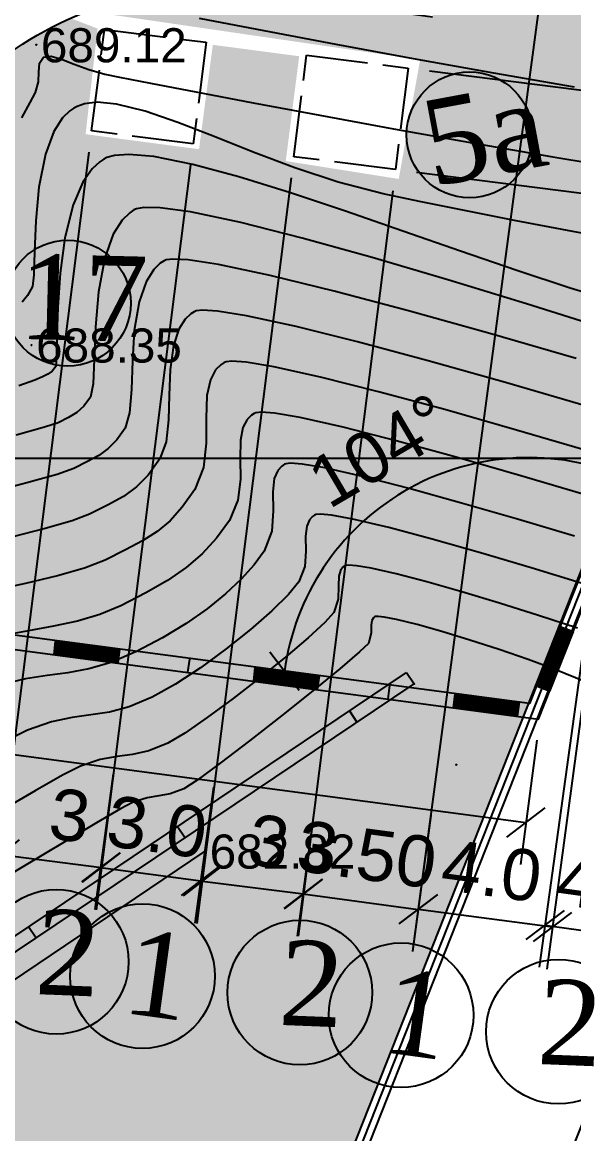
# Model space of a CAD drawing. Header units: feet. Extents: x 3381 to 683417, y 675186 to 4372291.
# Drawn here: x 682725.72 to 682741.89, y 4371923.06 to 4371955.67 of the extents above; entities that cross this region are included whole.
import ezdxf

# ---------------------------------------------------------------- set-up
doc = ezdxf.new("R2010")
doc.units = ezdxf.units.FT
doc.header["$MEASUREMENT"] = 0
doc.header["$PDMODE"] = 34
doc.header["$PDSIZE"] = 0.01
doc.linetypes.add('ACAD_ISO02W100', pattern=[15, 12, -3])
doc.linetypes.add('DUZ', pattern=[0])
doc.layers.get('0').update_dxf_attribs({"linetype": 'CONTINUOUS'})
doc.layers.get('Defpoints').update_dxf_attribs({"linetype": 'CONTINUOUS'})
for name, color, linetype in [('0_Point_Height', 2, 'CONTINUOUS'), ('0_Point_Point', 7, 'CONTINUOUS'), ('Layer8', 7, 'CONTINUOUS')]:
    doc.layers.add(name, color=color, linetype=linetype)
for name, color, linetype, lineweight in [('ANA HORIZONTAL', 24, 'CONTINUOUS', 30), ('HORIZANTAL', 24, 'CONTINUOUS', 13), ('km setka', 170, 'CONTINUOUS', 15)]:
    doc.layers.add(name, color=color, linetype=linetype, lineweight=lineweight)
doc.styles.get("Standard").update_dxf_attribs({"font": 'arial.ttf', "height": 1.5})
doc.styles.add('style5', font='arialazlat.ttf', dxfattribs={"height": 400})
doc.dimstyles.new('ISO-25', dxfattribs={"dimtxt": 1.5, "dimasz": 1, "dimexe": 1.25, "dimexo": 0.625, "dimtad": 1, "dimtxsty": 'Standard', "dimblk": 'OBLIQUE', "dimcen": 2.5, "dimadec": 0, "dimazin": 0, "dimtfac": 1, "dimtmove": 0, "dimatfit": 3, "dimldrblk": 'OBLIQUE', "dimfxl": 1, "dimarcsym": 0})

# ---------------------------------------------------------------- blocks, each defined once
blk = doc.blocks.new('_Oblique')
at = {"color": 0, "linetype": 'ByBlock', "lineweight": -2}
blk.add_line((-0.5, -0.5), (0.5, 0.5), dxfattribs=at)
blk = doc.blocks.new('*D47')
at = {"color": 0, "lineweight": -2, "transparency": 16777216}
for p, q in [((682639.559, 4371940.221), (682638.048, 4371935.257)), ((682638.412, 4371936.453), (682730.412, 4371908.453)), ((682731.559, 4371912.221), (682730.048, 4371907.257))]:
    blk.add_line(p, q, dxfattribs=at)
at = {"layer": 'Defpoints', "color": 0, "lineweight": 30, "transparency": 16777216}
for p in [(682639.741, 4371940.819), (682731.741, 4371912.819), (682730.412, 4371908.453)]:
    blk.add_point(p, dxfattribs=at)
at = {"color": 0, "lineweight": -2, "transparency": 16777216}
for p, rotation in [((682638.412, 4371936.453), 163.072486935853), ((682730.412, 4371908.453), 343.072486935853)]:
    blk.add_blockref('_Oblique', p, dxfattribs=dict(at, rotation=rotation))
at = {"color": 0, "lineweight": 25, "transparency": 16777216, "insert": (682684.857, 4371923.913), "char_height": 1.5, "attachment_point": 5, "rotation": 343.0725}
blk.add_mtext('96,17', dxfattribs=at)
blk = doc.blocks.new('*D48')
at = {"color": 0, "lineweight": -2, "transparency": 16777216}
for p, q in [((682764.322, 4371993.59), (682770.297, 4371991.229)), ((682737.134, 4371910.689), (682769.134, 4371991.689)), ((682732.322, 4371912.59), (682738.297, 4371910.229))]:
    blk.add_line(p, q, dxfattribs=at)
at = {"layer": 'Defpoints', "color": 0, "lineweight": 30, "transparency": 16777216}
for p in [(682763.741, 4371993.819), (682769.134, 4371991.689), (682731.741, 4371912.819)]:
    blk.add_point(p, dxfattribs=at)
at = {"color": 0, "lineweight": -2, "transparency": 16777216}
for p, rotation in [((682769.134, 4371991.689), 68.44292071496228), ((682737.134, 4371910.689), 248.4429207149623)]:
    blk.add_blockref('_Oblique', p, dxfattribs=dict(at, rotation=rotation))
at = {"color": 0, "lineweight": 25, "transparency": 16777216, "insert": (682751.715, 4371951.749), "char_height": 1.5, "attachment_point": 5, "rotation": 68.4429}
blk.add_mtext('87,09', dxfattribs=at)
blk = doc.blocks.new('*D63')
at = {"color": 0, "lineweight": -2, "transparency": 16777216}
for p, q in [((682727.68, 4371951.861), (682724.916, 4371930.012)), ((682730.656, 4371951.484), (682727.892, 4371929.635)), ((682725.073, 4371931.252), (682728.049, 4371930.875))]:
    blk.add_line(p, q, dxfattribs=at)
at = {"layer": 'Defpoints', "color": 0, "lineweight": 30, "transparency": 16777216}
for p in [(682727.758, 4371952.481, -413.7), (682730.735, 4371952.104, -413.7), (682728.049, 4371930.875)]:
    blk.add_point(p, dxfattribs=at)
at = {"color": 0, "lineweight": -2, "transparency": 16777216}
for p, rotation in [((682725.073, 4371931.252), 172.7894420105146), ((682728.049, 4371930.875), 352.7894420105146)]:
    blk.add_blockref('_Oblique', p, dxfattribs=dict(at, rotation=rotation))
at = {"color": 0, "lineweight": 25, "transparency": 16777216, "insert": (682727.117, 4371932.395), "char_height": 1.5, "attachment_point": 5, "rotation": 352.7894}
blk.add_mtext('3', dxfattribs=at)
blk = doc.blocks.new('*D65')
at = {"color": 0, "lineweight": -2, "transparency": 16777216}
for p, q in [((682740.907, 4371956.406), (682737.165, 4371928.417)), ((682744.845, 4371955.88), (682741.102, 4371927.891)), ((682737.33, 4371929.656), (682741.268, 4371929.129))]:
    blk.add_line(p, q, dxfattribs=at)
at = {"layer": 'Defpoints', "color": 0, "lineweight": 30, "transparency": 16777216}
for p in [(682740.99, 4371957.026), (682744.928, 4371956.499), (682741.268, 4371929.129)]:
    blk.add_point(p, dxfattribs=at)
at = {"color": 0, "lineweight": -2, "transparency": 16777216}
for p, rotation in [((682737.33, 4371929.656), 172.3837789304627), ((682741.268, 4371929.129), 352.3837789304627)]:
    blk.add_blockref('_Oblique', p, dxfattribs=dict(at, rotation=rotation))
at = {"color": 0, "lineweight": 25, "transparency": 16777216, "insert": (682739.483, 4371930.771), "char_height": 1.5, "attachment_point": 5, "rotation": 352.3838}
blk.add_mtext('{\\fArial|b0|i0|c238|p34;4.0}', dxfattribs=at)
blk = doc.blocks.new('*D66')
at = {"color": 0, "lineweight": -2, "transparency": 16777216}
for p, q in [((682733.605, 4371951.104), (682730.838, 4371929.234)), ((682736.582, 4371950.727), (682733.815, 4371928.857)), ((682730.995, 4371930.474), (682733.972, 4371930.098))]:
    blk.add_line(p, q, dxfattribs=at)
at = {"layer": 'Defpoints', "color": 0, "lineweight": 30, "transparency": 16777216}
for p in [(682733.684, 4371951.724, 688.5), (682736.66, 4371951.348, 688.5), (682733.972, 4371930.098)]:
    blk.add_point(p, dxfattribs=at)
at = {"color": 0, "lineweight": -2, "transparency": 16777216}
for p, rotation in [((682730.995, 4371930.474), 172.7894419679662), ((682733.972, 4371930.098), 352.7894419679662)]:
    blk.add_blockref('_Oblique', p, dxfattribs=dict(at, rotation=rotation))
at = {"color": 0, "lineweight": 25, "transparency": 16777216, "insert": (682732.952, 4371931.629), "char_height": 1.5, "attachment_point": 5, "rotation": 352.7894}
blk.add_mtext('3', dxfattribs=at)
blk = doc.blocks.new('*D67')
at = {"color": 0, "lineweight": -2, "transparency": 16777216}
for p, q in [((682728.391, 4371933.624), (682727.853, 4371929.64)), ((682731.325, 4371933.228), (682730.787, 4371929.244)), ((682728.02, 4371930.879), (682730.954, 4371930.482))]:
    blk.add_line(p, q, dxfattribs=at)
at = {"layer": 'Defpoints', "color": 0, "lineweight": 30, "transparency": 16777216}
for p in [(682728.475, 4371934.244), (682731.409, 4371933.847), (682730.954, 4371930.482)]:
    blk.add_point(p, dxfattribs=at)
at = {"color": 0, "lineweight": -2, "transparency": 16777216}
for p, rotation in [((682728.02, 4371930.879), 172.3059413620454), ((682730.954, 4371930.482), 352.3059413620454)]:
    blk.add_blockref('_Oblique', p, dxfattribs=dict(at, rotation=rotation))
at = {"color": 0, "lineweight": 25, "transparency": 16777216, "insert": (682729.674, 4371932.059), "char_height": 1.5, "attachment_point": 5, "rotation": 352.3059}
blk.add_mtext('{\\fArial|b0|i0|c238|p34;3.0}', dxfattribs=at)
blk = doc.blocks.new('*D76')
at = {"color": 0, "lineweight": -2, "transparency": 16777216}
for p, q in [((682734.315, 4371932.849), (682733.782, 4371928.861)), ((682737.697, 4371932.397), (682737.163, 4371928.408)), ((682733.948, 4371930.1), (682737.329, 4371929.647))]:
    blk.add_line(p, q, dxfattribs=at)
at = {"layer": 'Defpoints', "color": 0, "lineweight": 30, "transparency": 16777216}
for p in [(682734.398, 4371933.469), (682737.78, 4371933.017), (682737.329, 4371929.647)]:
    blk.add_point(p, dxfattribs=at)
at = {"color": 0, "lineweight": -2, "transparency": 16777216}
for p, rotation in [((682733.948, 4371930.1), 172.3837789304354), ((682737.329, 4371929.647), 352.3837789304354)]:
    blk.add_blockref('_Oblique', p, dxfattribs=dict(at, rotation=rotation))
at = {"color": 0, "lineweight": 25, "transparency": 16777216, "insert": (682735.823, 4371931.253), "char_height": 1.5, "attachment_point": 5, "rotation": 352.3838}
blk.add_mtext('{\\fArial|b0|i0|c238|p34;3.50}', dxfattribs=at)
blk = doc.blocks.new('*D77')
at = {"color": 0, "lineweight": -2, "transparency": 16777216}
for p, q in [((682745.098, 4371958.572), (682740.871, 4371927.947)), ((682749.519, 4371957.962), (682745.292, 4371927.336)), ((682741.042, 4371929.185), (682745.463, 4371928.575))]:
    blk.add_line(p, q, dxfattribs=at)
at = {"layer": 'Defpoints', "color": 0, "lineweight": 30, "transparency": 16777216}
for p in [(682745.184, 4371959.191, 243.171), (682749.605, 4371958.581, 243.171), (682745.463, 4371928.575)]:
    blk.add_point(p, dxfattribs=at)
at = {"color": 0, "lineweight": -2, "transparency": 16777216}
for p, rotation in [((682741.042, 4371929.185), 172.1407467968113), ((682745.463, 4371928.575), 352.1407467968113)]:
    blk.add_blockref('_Oblique', p, dxfattribs=dict(at, rotation=rotation))
at = {"color": 0, "lineweight": 25, "transparency": 16777216, "insert": (682743.442, 4371930.258), "char_height": 1.5, "attachment_point": 5, "rotation": 352.1407}
blk.add_mtext('{\\fArial|b0|i0|c238|p34;4.50}', dxfattribs=at)
blk = doc.blocks.new('*D79')
at = {"color": 0, "lineweight": -2, "transparency": 16777216}
for p, q in [((682737.657, 4371954.245), (682771.47, 4371949.967)), ((682737.28, 4371951.269), (682771.094, 4371946.991)), ((682770.23, 4371950.124), (682769.854, 4371947.148))]:
    blk.add_line(p, q, dxfattribs=at)
at = {"layer": 'Defpoints', "color": 0, "lineweight": 30, "transparency": 16777216}
for p in [(682737.037, 4371954.324, 688.5), (682736.66, 4371951.348, 688.5), (682769.854, 4371947.148)]:
    blk.add_point(p, dxfattribs=at)
at = {"color": 0, "lineweight": -2, "transparency": 16777216}
for p, rotation in [((682770.23, 4371950.124), 82.78944197932778), ((682769.854, 4371947.148), 262.7894419793278)]:
    blk.add_blockref('_Oblique', p, dxfattribs=dict(at, rotation=rotation))
at = {"color": 0, "lineweight": 25, "transparency": 16777216, "insert": (682768.662, 4371948.811), "char_height": 1.5, "attachment_point": 5, "rotation": 82.7894}
blk.add_mtext('{\\fArial|b0|i0|c238|p34;3.0}', dxfattribs=at)
blk = doc.blocks.new('*D29')
at = {"color": 0, "lineweight": -2, "transparency": 16777216}
for p, q in [((682643.187, 4371947.529), (682642.704, 4371943.882)), ((682642.868, 4371945.121), (682740.488, 4371932.197)), ((682740.807, 4371934.606), (682740.324, 4371930.958))]:
    blk.add_line(p, q, dxfattribs=at)
at = {"layer": 'Defpoints', "color": 0, "lineweight": 30, "transparency": 16777216}
for p in [(682643.269, 4371948.149), (682740.889, 4371935.225), (682740.488, 4371932.197)]:
    blk.add_point(p, dxfattribs=at)
at = {"color": 0, "lineweight": -2, "transparency": 16777216}
for p, rotation in [((682642.868, 4371945.121), 172.4585361197717), ((682740.488, 4371932.197), 352.4585361197717)]:
    blk.add_blockref('_Oblique', p, dxfattribs=dict(at, rotation=rotation))
at = {"color": 0, "lineweight": 25, "transparency": 16777216, "insert": (682691.86, 4371940.038), "char_height": 1.5, "attachment_point": 5, "rotation": 352.4585}
blk.add_mtext('{\\fArial|b0|i0|c238|p34;98.50}', dxfattribs=at)
blk = doc.blocks.new('*D31')
at = {"color": 0, "lineweight": -2, "transparency": 16777216}
blk.add_line((682646.404, 4371953.33), (682647.179, 4371954.843), dxfattribs=at)
blk.add_arc((682643.941, 4371948.521), 5.853, 352.4341, 62.879, dxfattribs=at)
at = {"layer": 'Defpoints', "color": 0, "lineweight": 30, "transparency": 16777216}
for p in [(682646.119, 4371952.774), (682645.258, 4371951.092), (682649.57, 4371950.126), (682643.941, 4371948.521), (682740.595, 4371935.683)]:
    blk.add_point(p, dxfattribs=at)
at = {"color": 0, "lineweight": -2, "transparency": 16777216}
for p, rotation in [((682646.609, 4371953.73), 152.8790078084072), ((682649.743, 4371947.75), 262.4341392842104)]:
    blk.add_blockref('_Oblique', p, dxfattribs=dict(at, rotation=rotation))
at = {"color": 0, "lineweight": 25, "transparency": 16777216, "insert": (682650.357, 4371951.883), "char_height": 1.5, "attachment_point": 5, "rotation": 297.6566}
blk.add_mtext('70°', dxfattribs=at)
blk = doc.blocks.new('*D32')
at = {"color": 0, "lineweight": -2, "transparency": 16777216}
blk.add_arc((682740.56, 4371935.687), 7.21, 68.4429, 172.4341, dxfattribs=at)
at = {"layer": 'Defpoints', "color": 0, "lineweight": 30, "transparency": 16777216}
for p in [(682763.481, 4371993.705), (682643.941, 4371948.521), (682738.925, 4371942.709), (682740.595, 4371935.683), (682731.623, 4371913.064)]:
    blk.add_point(p, dxfattribs=at)
at = {"color": 0, "lineweight": -2, "transparency": 16777216}
for p, rotation in [((682743.209, 4371942.393), 338.4429207151824), ((682733.413, 4371936.637), 262.434139284192)]:
    blk.add_blockref('_Oblique', p, dxfattribs=dict(at, rotation=rotation))
at = {"color": 0, "lineweight": 25, "transparency": 16777216, "insert": (682736.203, 4371943.103), "char_height": 1.5, "attachment_point": 5, "rotation": 30.4385}
blk.add_mtext('104°', dxfattribs=at)

msp = doc.modelspace()

# ---------------------------------------------------------------- hatches: boundary and pattern name
at = {"lineweight": 25}
h = msp.add_hatch(dxfattribs=at)
h.set_pattern_fill('GRASS', color=3)
h.set_pattern_definition([(90, (1845.1116, -2920.28305), (-0.707106781, 0.707106781), [0.1875, -1.226713563]), (45, (1845.1116, -2920.283), (-0.70710678119, 0.70710678119), [0.1875, -0.8125]), (135, (1845.1116, -2920.283), (-0.70710678119, -0.70710678119), [0.1875, -0.8125])])
edge = h.paths.add_edge_path(flags=16)
edge.add_arc((682658.082, 4371956.212), 3.56, 0, 360)
edge = h.paths.add_edge_path()
edge.add_line((682660.874, 4371958.42), (682665.412, 4371957.812))
edge.add_line((682665.412, 4371957.812), (682665.799, 4371960.701))
edge.add_line((682665.799, 4371960.701), (682658.472, 4371961.691))
edge.add_line((682658.472, 4371961.691), (682660.613, 4371977.547))
edge.add_line((682660.613, 4371977.547), (682668.986, 4371976.416))
edge.add_line((682668.986, 4371976.416), (682669.713, 4371981.799))
edge.add_line((682669.713, 4371981.799), (682665.061, 4371982.471))
edge.add_line((682665.061, 4371982.471), (682665.875, 4371988.112))
edge.add_line((682665.875, 4371988.112), (682673.997, 4371986.959))
edge.add_line((682673.997, 4371986.959), (682677.743, 4372014.074))
edge.add_line((682677.743, 4372014.074), (682677.836, 4372014.764))
edge.add_line((682677.836, 4372014.764), (682677.566, 4372014.27))
edge.add_line((682677.566, 4372014.27), (682640.028, 4371940.941))
edge.add_line((682640.028, 4371940.941), (682731.623, 4371913.064))
edge.add_line((682731.623, 4371913.064), (682763.481, 4371993.705))
edge.add_line((682763.481, 4371993.705), (682756.37, 4371996.426))
edge.add_line((682756.37, 4371996.426), (682754.616, 4371991.842))
edge.add_line((682754.616, 4371991.842), (682746.252, 4371994.776))
edge.add_arc((682905.681, 4371929.891), 172.127, 157.85455, 159.31778)
edge.add_line((682744.647, 4371990.683), (682758.012, 4371988.887))
edge.add_line((682758.012, 4371988.887), (682757.27, 4371983.639))
edge.add_line((682757.27, 4371983.639), (682743.941, 4371985.446))
edge.add_arc((682744.241, 4371982.305), 3.155, 95.4615, 167.5925)
edge.add_line((682741.16, 4371982.983), (682741.16, 4371982.028))
edge.add_line((682741.16, 4371982.028), (682742.827, 4371982.421))
edge.add_line((682742.827, 4371982.421), (682748.418, 4371981.442))
edge.add_line((682748.418, 4371981.442), (682746.468, 4371968.259))
edge.add_line((682746.468, 4371968.259), (682746.249, 4371968.259))
edge.add_line((682746.249, 4371968.259), (682741.16, 4371968.976))
edge.add_line((682741.16, 4371968.976), (682741.771, 4371974.344))
edge.add_line((682741.771, 4371974.344), (682746.874, 4371973.645))
edge.add_line((682746.874, 4371973.645), (682747.225, 4371976.207))
edge.add_line((682747.225, 4371976.207), (682742.045, 4371976.917))
edge.add_line((682742.045, 4371976.917), (682742.641, 4371982.005))
edge.add_line((682742.641, 4371982.005), (682741.06, 4371981.796))
edge.add_line((682741.06, 4371981.796), (682739.004, 4371965.83))
edge.add_line((682739.004, 4371965.83), (682747.74, 4371964.621))
edge.add_line((682747.74, 4371964.621), (682746.909, 4371957.265))
edge.add_line((682746.909, 4371957.265), (682738.126, 4371958.481))
edge.add_line((682738.126, 4371958.481), (682737.747, 4371955.83))
edge.add_line((682737.747, 4371955.83), (682731.62, 4371956.634))
edge.add_arc((682731.183, 4371946.643), 10, 87.4993, 110.7786)
edge.add_line((682727.636, 4371955.993), (682737.385, 4371954.567))
edge.add_line((682737.385, 4371954.567), (682736.758, 4371951.072))
edge.add_line((682736.758, 4371951.072), (682733.448, 4371951.598))
edge.add_line((682733.448, 4371951.598), (682733.841, 4371954.672))
edge.add_line((682733.841, 4371954.672), (682731.31, 4371955.007))
edge.add_line((682731.31, 4371955.007), (682730.905, 4371951.945))
edge.add_line((682730.905, 4371951.945), (682727.581, 4371952.385))
edge.add_line((682727.581, 4371952.385), (682727.933, 4371955.482))
edge.add_line((682727.933, 4371955.482), (682727.139, 4371955.789))
edge.add_arc((682731.353, 4371946.431), 10.263, 114.2395, 179.0096)
edge.add_line((682721.091, 4371946.608), (682720.741, 4371943.972))
edge.add_line((682720.741, 4371943.972), (682717.755, 4371944.299))
edge.add_line((682717.755, 4371944.299), (682716.874, 4371939.436))
edge.add_line((682716.874, 4371939.436), (682708.165, 4371940.649))
edge.add_line((682708.165, 4371940.649), (682708.852, 4371945.55))
edge.add_line((682708.852, 4371945.55), (682701.926, 4371946.469))
edge.add_line((682701.926, 4371946.469), (682702.361, 4371949.743))
edge.add_arc((682699.387, 4371950.138), 3, 352.4412, 442.1402)
edge.add_line((682699.797, 4371953.11), (682687.911, 4371954.75))
edge.add_line((682687.911, 4371954.75), (682686.64, 4371945.333))
edge.add_line((682686.64, 4371945.333), (682679.337, 4371946.312))
edge.add_line((682679.337, 4371946.312), (682680.591, 4371955.761))
edge.add_line((682680.591, 4371955.761), (682677.575, 4371956.183))
edge.add_line((682677.575, 4371956.183), (682676.314, 4371946.678))
edge.add_line((682676.314, 4371946.678), (682674.884, 4371946.953))
edge.add_line((682674.884, 4371946.953), (682664.163, 4371948.496))
edge.add_line((682664.163, 4371948.496), (682665.212, 4371956.326))
edge.add_line((682665.212, 4371956.326), (682661.592, 4371956.811))
edge.add_arc((682658.082, 4371956.212), 3.56, 9.688, 38.3434)
h = msp.add_hatch(dxfattribs=at)
h.set_pattern_fill('ANSI31', scale=0.3, angle=76.0057)
h.set_pattern_definition([(121.00571866655, (4763225.980047, 2648953.387056), (-0.0321418459016, -0.01931713596884), [])])
h.paths.add_polyline_path([(682740.797, 4371936.185), (682741.494, 4371937.944), (682741.869, 4371937.793), (682741.179, 4371936.043)])
h = msp.add_hatch(dxfattribs=at)
h.set_pattern_fill('ANSI31', scale=0.3, angle=-0.0118)
h.set_pattern_definition([(44.9882312419, (-3253.044666, -3957.907406), (-0.0265110571503, 0.02652195031993), [])])
h.paths.add_polyline_path([(682726.703, 4371937.529), (682728.578, 4371937.278), (682728.523, 4371936.873), (682726.658, 4371937.12)])
h = msp.add_hatch(dxfattribs=at)
h.set_pattern_fill('ANSI31', scale=0.3, angle=-0.0118)
h.set_pattern_definition([(44.9882312419, (-3247.19606, -3958.682302), (-0.0265110571503, 0.02652195031993), [])])
h.paths.add_polyline_path([(682732.55, 4371936.732), (682734.425, 4371936.482), (682734.371, 4371936.098), (682732.506, 4371936.345)])
h = msp.add_hatch(dxfattribs=at)
h.set_pattern_fill('ANSI31', scale=0.3, angle=-0.0118)
h.set_pattern_definition([(44.9882312419, (-3241.334207, -3959.46279), (-0.0265110571503, 0.02652195031993), [])])
h.paths.add_polyline_path([(682738.415, 4371935.972), (682740.286, 4371935.724), (682740.232, 4371935.313), (682738.368, 4371935.561)])

# ---------------------------------------------------------------- linework, layer by layer
at = {"color": 7, "linetype": 'ACAD_ISO02W100', "lineweight": 25, "ltscale": 0.15}
for p, q in [((682727.758, 4371952.481, -413.7), (682728.135, 4371955.457, -413.7)), ((682728.135, 4371955.457, -413.7), (682731.111, 4371955.08, -413.7)), ((682731.111, 4371955.08, -413.7), (682730.735, 4371952.104, -413.7)), ((682733.684, 4371951.724, 688.5), (682734.06, 4371954.7, 688.5)), ((682734.06, 4371954.7, 688.5), (682737.037, 4371954.324, 688.5)), ((682737.037, 4371954.324, 688.5), (682736.66, 4371951.348, 688.5)), ((682730.735, 4371952.104, -413.7), (682727.758, 4371952.481, -413.7)), ((682736.66, 4371951.348, 688.5), (682733.684, 4371951.724, 688.5))]:
    msp.add_line(p, q, dxfattribs=at)
at = {"color": 7, "lineweight": 25}
for p, q in [((682730.623, 4371936.988), (682730.571, 4371936.603)), ((682736.485, 4371936.21), (682736.434, 4371935.826))]:
    msp.add_line(p, q, dxfattribs=at)
at = {"linetype": 'Continuous', "lineweight": 25}
for p, q in [((682720.576, 4371925.558, 682.77), (682736.989, 4371936.593, 682.842)), ((682736.989, 4371936.593, 682.842), (682737.212, 4371936.261, 682.842)), ((682720.799, 4371925.226, 682.77), (682737.212, 4371936.261, 682.842)), ((682735.312, 4371935.466, 682.839), (682735.535, 4371935.134, 682.839)), ((682730.277, 4371932.081), (682730.501, 4371931.749)), ((682725.905, 4371929.141), (682726.129, 4371928.81))]:
    msp.add_line(p, q, dxfattribs=at)
at = {"color": 30, "linetype": 'Continuous', "lineweight": 25}
msp.add_line((682719.854, 4371923.763, 682.709), (682731.081, 4371931.356, 682.82), dxfattribs=at)
at = {"color": 7, "lineweight": 25}
for points in [[(682751.627, 4371998.67), (682764.001, 4371993.934), (682731.859, 4371912.574), (682639.454, 4371940.698), (682682.645, 4372025.07), (682742.284, 4372002.245)], [(682751.484, 4371998.296), (682763.481, 4371993.705), (682731.623, 4371913.064), (682640.028, 4371940.941), (682682.837, 4372024.568), (682742.141, 4372001.872)], [(682742.393, 4372001.805), (682742.568, 4372002.166), (682717.245, 4372011.848), (682678.351, 4372016.681), (682643.305, 4371948.218), (682740.854, 4371935.23), (682756.631, 4371975.146), (682756.272, 4371975.288), (682740.595, 4371935.683), (682643.941, 4371948.521), (682678.63, 4372016.248), (682717.144, 4372011.474), (682742.393, 4372001.805)], [(682740.798, 4371936.185), (682741.493, 4371937.943), (682741.867, 4371937.795), (682741.176, 4371936.045), (682740.812, 4371936.18)], [(682726.704, 4371937.528), (682728.578, 4371937.279), (682728.524, 4371936.875), (682726.658, 4371937.124), (682726.702, 4371937.509)], [(682732.55, 4371936.732), (682734.423, 4371936.483), (682734.372, 4371936.099), (682732.507, 4371936.347), (682732.55, 4371936.732)], [(682738.415, 4371935.972), (682740.286, 4371935.724), (682740.232, 4371935.313), (682738.368, 4371935.561), (682738.415, 4371935.972)]]:
    msp.add_lwpolyline(points, dxfattribs=at)
at = {"color": 1, "lineweight": 25}
msp.add_lwpolyline([(682639.741, 4371940.819), (682682.741, 4372024.819), (682763.741, 4371993.819), (682731.741, 4371912.819)], close=True, dxfattribs=at)
at = {"color": 7, "lineweight": 25}
msp.add_lwpolyline([(682701.926, 4371946.469), (682720.741, 4371943.972), (682721.27, 4371947.959, -0.415845), (682732.554, 4371956.549), (682737.747, 4371955.83)], format="xyb", dxfattribs=at)
at = {"color": 7, "linetype": 'DUZ', "lineweight": 25}
for centre, radius in [((682738.836, 4371952.365, 1662.3), 1.846), ((682727.056, 4371947.428, 7577.054), 1.846), ((682726.721, 4371928.108, -929.671), 2.121), ((682729.249, 4371927.687, -929.671), 2.121), ((682733.86, 4371927.205, -929.671), 2.121), ((682736.826, 4371926.54, -929.671), 2.121), ((682741.437, 4371926.058, -929.671), 2.121)]:
    msp.add_circle(centre, radius, dxfattribs=at)
at = {"linetype": 'Continuous', "lineweight": 25}
msp.add_open_spline([(682691.713, 4372146.789), (682693.534, 4372143.319), (682699.84, 4372131.301), (682709.737, 4372113.319), (682723.732, 4372094.055), (682734.503, 4372073.857), (682745.466, 4372055.972), (682754.594, 4372038.568), (682768.009, 4372020.047), (682784.609, 4372005.758), (682796.144, 4371990.921), (682804.074, 4371980.439), (682815.392, 4371968.52), (682823.641, 4371957.828), (682828.085, 4371952.068)], degree=3, knots=[0, 0, 0, 0, 11.75951, 40.72321, 61.46233, 83.054979, 109.290717, 124.392744, 141.962718, 177.533008, 189.558821, 198.276488, 216.955448, 238.768866, 238.768866, 238.768866, 238.768866], dxfattribs=at)
at = {"layer": '0_Point_Point', "lineweight": 25}
for p in [(682726.135, 4371955.008, 689.123), (682725.995, 4371946.2, 688.349), (682737.212, 4371936.261, 682.842), (682738.446, 4371933.889, 682.839), (682731.081, 4371931.356, 682.82)]:
    msp.add_point(p, dxfattribs=at)
at = {"layer": 'ANA HORIZONTAL', "color": 32, "lineweight": 25}
for p, q in [((682733.213, 4371942.522, 685), (682733.111, 4371942.284, 685)), ((682733.33, 4371942.649, 685), (682733.213, 4371942.522, 685)), ((682733.406, 4371942.702, 685), (682733.33, 4371942.649, 685)), ((682733.45, 4371942.719, 685), (682733.406, 4371942.702, 685)), ((682733.591, 4371942.734, 685), (682733.45, 4371942.719, 685)), ((682733.929, 4371942.708, 685), (682733.591, 4371942.734, 685)), ((682734.59, 4371942.594, 685), (682733.929, 4371942.708, 685)), ((682735.701, 4371942.342, 685), (682734.59, 4371942.594, 685)), ((682733.111, 4371942.284, 685), (682733.07, 4371941.895, 685)), ((682737.06, 4371941.991, 685), (682735.701, 4371942.342, 685)), ((682733.07, 4371941.895, 685), (682733.079, 4371941.334, 685)), ((682738.597, 4371941.566, 685), (682737.06, 4371941.991, 685)), ((682740.236, 4371941.092, 685), (682738.597, 4371941.566, 685)), ((682733.079, 4371941.334, 685), (682733.037, 4371940.736, 685)), ((682741.906, 4371940.594, 685), (682740.236, 4371941.092, 685)), ((682733.037, 4371940.736, 685), (682732.817, 4371940.156, 685)), ((682732.817, 4371940.156, 685), (682732.522, 4371939.75, 685)), ((682732.522, 4371939.75, 685), (682732.142, 4371939.329, 685)), ((682732.142, 4371939.329, 685), (682731.681, 4371938.899, 685)), ((682731.681, 4371938.899, 685), (682731.141, 4371938.466, 685)), ((682731.141, 4371938.466, 685), (682730.525, 4371938.036, 685)), ((682730.525, 4371938.036, 685), (682729.836, 4371937.615, 685)), ((682729.836, 4371937.615, 685), (682729.076, 4371937.209, 685)), ((682729.076, 4371937.209, 685), (682728.334, 4371936.892, 685)), ((682727.674, 4371936.701, 685), (682727.06, 4371936.589, 685)), ((682728.334, 4371936.892, 685), (682727.674, 4371936.701, 685)), ((682725.823, 4371936.405, 685), (682725.129, 4371936.239, 685)), ((682726.455, 4371936.506, 685), (682725.823, 4371936.405, 685)), ((682727.06, 4371936.589, 685), (682726.455, 4371936.506, 685))]:
    msp.add_line(p, q, dxfattribs=at)
at = {"layer": 'ANA HORIZONTAL', "color": 32, "lineweight": 25, "elevation": 687.5}
msp.add_lwpolyline([(682742.826, 4371946.678), (682740.505, 4371947.406), (682738.196, 4371948.113), (682735.978, 4371948.768), (682733.93, 4371949.339), (682732.129, 4371949.796), (682730.654, 4371950.106), (682729.762, 4371950.228), (682729.287, 4371950.236), (682729.072, 4371950.197), (682728.997, 4371950.164), (682728.874, 4371950.08), (682728.656, 4371949.868), (682728.392, 4371949.454), (682728.141, 4371948.762), (682727.956, 4371947.764), (682727.87, 4371946.732), (682727.835, 4371945.789), (682727.802, 4371945.06), (682727.724, 4371944.668), (682727.528, 4371944.404), (682727.325, 4371944.222), (682727.084, 4371944.076), (682726.776, 4371943.921), (682726.379, 4371943.789), (682725.543, 4371943.554)], dxfattribs=at)
at = {"layer": 'HORIZANTAL', "color": 32, "linetype": 'Continuous', "lineweight": 25}
for p, q in [((682730.665, 4371947.115, 686.5), (682730.501, 4371946.959, 686.5)), ((682730.761, 4371947.179, 686.5), (682730.665, 4371947.115, 686.5)), ((682730.819, 4371947.203, 686.5), (682730.761, 4371947.179, 686.5)), ((682731.004, 4371947.225, 686.5), (682730.819, 4371947.203, 686.5)), ((682731.442, 4371947.198, 686.5), (682731.004, 4371947.225, 686.5)), ((682732.299, 4371947.061, 686.5), (682731.442, 4371947.198, 686.5)), ((682733.751, 4371946.746, 686.5), (682732.299, 4371947.061, 686.5)), ((682730.501, 4371946.959, 686.5), (682730.313, 4371946.665, 686.5)), ((682735.552, 4371946.296, 686.5), (682733.751, 4371946.746, 686.5)), ((682730.313, 4371946.665, 686.5), (682730.154, 4371946.182, 686.5)), ((682730.154, 4371946.182, 686.5), (682730.062, 4371945.481, 686.5)), ((682737.625, 4371945.739, 686.5), (682735.552, 4371946.296, 686.5)), ((682731.871, 4371945.728, 686), (682731.697, 4371945.709, 686)), ((682732.286, 4371945.7, 686), (682731.871, 4371945.728, 686)), ((682739.888, 4371945.102, 686.5), (682737.625, 4371945.739, 686.5)), ((682730.062, 4371945.481, 686.5), (682730.034, 4371944.733, 686.5)), ((682731.393, 4371945.469, 686), (682731.237, 4371945.182, 686)), ((682731.548, 4371945.623, 686), (682731.393, 4371945.469, 686)), ((682731.643, 4371945.687, 686), (682731.548, 4371945.623, 686)), ((682731.697, 4371945.709, 686), (682731.643, 4371945.687, 686)), ((682733.097, 4371945.565, 686), (682732.286, 4371945.7, 686)), ((682734.47, 4371945.261, 686), (682733.097, 4371945.565, 686)), ((682731.237, 4371945.182, 686), (682731.137, 4371944.717, 686)), ((682736.166, 4371944.832, 686), (682734.47, 4371945.261, 686)), ((682742.263, 4371944.411, 686.5), (682739.888, 4371945.102, 686.5)), ((682738.105, 4371944.305, 686), (682736.166, 4371944.832, 686)), ((682730.034, 4371944.733, 686.5), (682730.013, 4371944.004, 686.5)), ((682731.137, 4371944.717, 686), (682731.114, 4371944.042, 686)), ((682732.445, 4371944.141, 685.5), (682732.317, 4371944.015, 685.5)), ((682732.525, 4371944.195, 685.5), (682732.445, 4371944.141, 685.5)), ((682732.574, 4371944.214, 685.5), (682732.525, 4371944.195, 685.5)), ((682732.734, 4371944.231, 685.5), (682732.574, 4371944.214, 685.5)), ((682733.116, 4371944.202, 685.5), (682732.734, 4371944.231, 685.5)), ((682733.865, 4371944.075, 685.5), (682733.116, 4371944.202, 685.5)), ((682740.206, 4371943.707, 686), (682738.105, 4371944.305, 686)), ((682730.013, 4371944.004, 686.5), (682729.941, 4371943.359, 686.5)), ((682731.114, 4371944.042, 686), (682731.112, 4371943.319, 686)), ((682732.192, 4371943.784, 685.5), (682732.119, 4371943.41, 685.5)), ((682732.317, 4371944.015, 685.5), (682732.192, 4371943.784, 685.5)), ((682735.127, 4371943.791, 685.5), (682733.865, 4371944.075, 685.5)), ((682736.68, 4371943.393, 685.5), (682735.127, 4371943.791, 685.5)), ((682742.39, 4371943.067, 686), (682740.206, 4371943.707, 686)), ((682729.941, 4371943.359, 686.5), (682729.761, 4371942.863, 686.5)), ((682731.112, 4371943.319, 686), (682731.034, 4371942.605, 686)), ((682732.119, 4371943.41, 685.5), (682732.114, 4371942.864, 685.5)), ((682738.444, 4371942.909, 685.5), (682736.68, 4371943.393, 685.5)), ((682729.761, 4371942.863, 686.5), (682729.418, 4371942.386, 686.5)), ((682732.114, 4371942.864, 685.5), (682732.119, 4371942.265, 685.5)), ((682740.34, 4371942.365, 685.5), (682738.444, 4371942.909, 685.5)), ((682731.034, 4371942.605, 686), (682730.78, 4371941.961, 686)), ((682729.418, 4371942.386, 686.5), (682729.074, 4371942.036, 686.5)), ((682732.119, 4371942.265, 685.5), (682732.044, 4371941.651, 685.5)), ((682742.29, 4371941.789, 685.5), (682740.34, 4371942.365, 685.5)), ((682729.074, 4371942.036, 686.5), (682728.695, 4371941.762, 686.5)), ((682730.78, 4371941.961, 686), (682730.415, 4371941.443, 686)), ((682728.247, 4371941.512, 686.5), (682727.696, 4371941.236, 686.5)), ((682728.695, 4371941.762, 686.5), (682728.247, 4371941.512, 686.5)), ((682732.044, 4371941.651, 685.5), (682731.798, 4371941.058, 685.5)), ((682727.696, 4371941.236, 686.5), (682727.189, 4371941.044, 686.5)), ((682730.415, 4371941.443, 686), (682730.055, 4371941.044, 686)), ((682734.229, 4371941.169, 684.5), (682734.139, 4371941.071, 684.5)), ((682734.288, 4371941.21, 684.5), (682734.229, 4371941.169, 684.5)), ((682734.329, 4371941.225, 684.5), (682734.288, 4371941.21, 684.5)), ((682734.463, 4371941.237, 684.5), (682734.329, 4371941.225, 684.5)), ((682734.785, 4371941.208, 684.5), (682734.463, 4371941.237, 684.5)), ((682735.416, 4371941.093, 684.5), (682734.785, 4371941.208, 684.5)), ((682727.189, 4371941.044, 686.5), (682726.401, 4371940.817, 686.5)), ((682730.055, 4371941.044, 686), (682729.674, 4371940.727, 686)), ((682731.798, 4371941.058, 685.5), (682731.421, 4371940.532, 685.5)), ((682734.061, 4371940.888, 684.5), (682734.029, 4371940.59, 684.5)), ((682734.139, 4371941.071, 684.5), (682734.061, 4371940.888, 684.5)), ((682736.469, 4371940.845, 684.5), (682735.416, 4371941.093, 684.5)), ((682737.742, 4371940.507, 684.5), (682736.469, 4371940.845, 684.5)), ((682726.401, 4371940.817, 686.5), (682725.413, 4371940.564, 686.5)), ((682729.674, 4371940.727, 686), (682729.247, 4371940.455, 686)), ((682731.421, 4371940.532, 685.5), (682731.002, 4371940.077, 685.5)), ((682734.029, 4371940.59, 684.5), (682734.037, 4371940.158, 684.5)), ((682739.159, 4371940.105, 684.5), (682737.742, 4371940.507, 684.5)), ((682728.749, 4371940.19, 686), (682728.156, 4371939.894, 686)), ((682729.247, 4371940.455, 686), (682728.749, 4371940.19, 686)), ((682728.156, 4371939.894, 686), (682727.552, 4371939.657, 686)), ((682731.002, 4371940.077, 685.5), (682730.527, 4371939.673, 685.5)), ((682734.037, 4371940.158, 684.5), (682734.004, 4371939.7, 684.5)), ((682740.639, 4371939.665, 684.5), (682739.159, 4371940.105, 684.5)), ((682727.552, 4371939.657, 686), (682726.755, 4371939.429, 686)), ((682730.527, 4371939.673, 685.5), (682729.981, 4371939.298, 685.5)), ((682734.004, 4371939.7, 684.5), (682733.835, 4371939.254, 684.5)), ((682735.048, 4371939.591, 684), (682734.998, 4371939.419, 684)), ((682735.12, 4371939.681, 684), (682735.048, 4371939.591, 684)), ((682735.17, 4371939.718, 684), (682735.12, 4371939.681, 684)), ((682735.2, 4371939.73, 684), (682735.17, 4371939.718, 684)), ((682735.296, 4371939.742, 684), (682735.2, 4371939.73, 684)), ((682735.52, 4371939.728, 684), (682735.296, 4371939.742, 684)), ((682735.954, 4371939.657, 684), (682735.52, 4371939.728, 684)), ((682736.684, 4371939.492, 684), (682735.954, 4371939.657, 684)), ((682742.104, 4371939.215, 684.5), (682740.639, 4371939.665, 684.5)), ((682725.823, 4371939.208, 686), (682724.818, 4371938.989, 686)), ((682726.755, 4371939.429, 686), (682725.823, 4371939.208, 686)), ((682729.981, 4371939.298, 685.5), (682729.349, 4371938.931, 685.5)), ((682733.835, 4371939.254, 684.5), (682733.532, 4371938.881, 684.5)), ((682734.998, 4371939.419, 684), (682734.991, 4371939.138, 684)), ((682737.583, 4371939.257, 684), (682736.684, 4371939.492, 684)), ((682738.606, 4371938.965, 684), (682737.583, 4371939.257, 684)), ((682729.349, 4371938.931, 685.5), (682728.616, 4371938.551, 685.5)), ((682733.532, 4371938.881, 684.5), (682733.043, 4371938.4, 684.5)), ((682734.991, 4371939.138, 684), (682734.984, 4371938.743, 684)), ((682739.711, 4371938.632, 684), (682738.606, 4371938.965, 684)), ((682728.616, 4371938.551, 685.5), (682728, 4371938.296, 685.5)), ((682734.984, 4371938.743, 684), (682734.853, 4371938.351, 684)), ((682740.855, 4371938.271, 684), (682739.711, 4371938.632, 684)), ((682728, 4371938.296, 685.5), (682727.339, 4371938.103, 685.5)), ((682733.043, 4371938.4, 684.5), (682732.416, 4371937.853, 684.5)), ((682734.853, 4371938.351, 684), (682734.597, 4371938.066, 684)), ((682736.052, 4371938.225, 683.5), (682736.015, 4371938.197, 683.5)), ((682736.075, 4371938.234, 683.5), (682736.052, 4371938.225, 683.5)), ((682736.151, 4371938.24, 683.5), (682736.075, 4371938.234, 683.5)), ((682736.335, 4371938.222, 683.5), (682736.151, 4371938.24, 683.5)), ((682736.694, 4371938.152, 683.5), (682736.335, 4371938.222, 683.5)), ((682741.994, 4371937.896, 684), (682740.855, 4371938.271, 684)), ((682726.64, 4371937.952, 685.5), (682725.908, 4371937.818, 685.5)), ((682727.339, 4371938.103, 685.5), (682726.64, 4371937.952, 685.5)), ((682734.597, 4371938.066, 684), (682734.107, 4371937.616, 684)), ((682735.969, 4371938.124, 683.5), (682735.949, 4371937.979, 683.5)), ((682735.949, 4371937.979, 683.5), (682735.951, 4371937.748, 683.5)), ((682736.015, 4371938.197, 683.5), (682735.969, 4371938.124, 683.5)), ((682737.296, 4371938.002, 683.5), (682736.694, 4371938.152, 683.5)), ((682738.026, 4371937.795, 683.5), (682737.296, 4371938.002, 683.5)), ((682725.908, 4371937.818, 685.5), (682725.151, 4371937.68, 685.5)), ((682732.416, 4371937.853, 684.5), (682731.703, 4371937.284, 684.5)), ((682734.107, 4371937.616, 684), (682733.45, 4371937.058, 684)), ((682735.951, 4371937.748, 683.5), (682735.872, 4371937.449, 683.5)), ((682738.841, 4371937.546, 683.5), (682738.026, 4371937.795, 683.5)), ((682731.703, 4371937.284, 684.5), (682730.952, 4371936.735, 684.5)), ((682735.872, 4371937.449, 683.5), (682735.612, 4371937.197, 683.5)), ((682739.697, 4371937.269, 683.5), (682738.841, 4371937.546, 683.5)), ((682740.549, 4371936.978, 683.5), (682739.697, 4371937.269, 683.5)), ((682733.45, 4371937.058, 684), (682732.694, 4371936.445, 684)), ((682735.612, 4371937.197, 683.5), (682735.034, 4371936.705, 683.5)), ((682741.311, 4371936.693, 683.5), (682740.549, 4371936.978, 683.5)), ((682730.952, 4371936.735, 684.5), (682730.213, 4371936.248, 684.5)), ((682735.034, 4371936.705, 683.5), (682734.236, 4371936.053, 683.5)), ((682742.254, 4371936.315, 683.5), (682741.311, 4371936.693, 683.5)), ((682732.694, 4371936.445, 684), (682731.903, 4371935.831, 684)), ((682730.213, 4371936.248, 684.5), (682729.536, 4371935.867, 684.5)), ((682734.236, 4371936.053, 683.5), (682733.32, 4371935.321, 683.5)), ((682729.536, 4371935.867, 684.5), (682728.861, 4371935.585, 684.5)), ((682731.903, 4371935.831, 684), (682731.146, 4371935.27, 684)), ((682727.734, 4371935.348, 684.5), (682727.186, 4371935.272, 684.5)), ((682728.277, 4371935.432, 684.5), (682727.734, 4371935.348, 684.5)), ((682728.861, 4371935.585, 684.5), (682728.277, 4371935.432, 684.5)), ((682733.32, 4371935.321, 683.5), (682732.384, 4371934.588, 683.5)), ((682726.585, 4371935.144, 684.5), (682725.883, 4371934.902, 684.5)), ((682727.186, 4371935.272, 684.5), (682726.585, 4371935.144, 684.5)), ((682731.146, 4371935.27, 684), (682730.488, 4371934.816, 684)), ((682725.883, 4371934.902, 684.5), (682725.181, 4371934.562, 684.5)), ((682730.488, 4371934.816, 684), (682729.996, 4371934.524, 684)), ((682729.996, 4371934.524, 684), (682729.436, 4371934.299, 684)), ((682732.384, 4371934.588, 683.5), (682731.528, 4371933.934, 683.5)), ((682728.012, 4371934.04, 684), (682727.43, 4371933.847, 684)), ((682728.502, 4371934.13, 684), (682728.012, 4371934.04, 684)), ((682728.957, 4371934.192, 684), (682728.502, 4371934.13, 684)), ((682729.436, 4371934.299, 684), (682728.957, 4371934.192, 684)), ((682727.43, 4371933.847, 684), (682726.904, 4371933.583, 684)), ((682731.528, 4371933.934, 683.5), (682730.852, 4371933.439, 683.5)), ((682726.904, 4371933.583, 684), (682726.099, 4371933.127, 684)), ((682730.852, 4371933.439, 683.5), (682730.456, 4371933.182, 683.5)), ((682726.099, 4371933.127, 684), (682725.1, 4371932.535, 684)), ((682730.061, 4371933.032, 683.5), (682729.726, 4371932.972, 683.5)), ((682730.456, 4371933.182, 683.5), (682730.061, 4371933.032, 683.5)), ((682728.977, 4371932.792, 683.5), (682728.601, 4371932.593, 683.5)), ((682729.387, 4371932.92, 683.5), (682728.977, 4371932.792, 683.5)), ((682729.726, 4371932.972, 683.5), (682729.387, 4371932.92, 683.5)), ((682728.601, 4371932.593, 683.5), (682727.898, 4371932.186, 683.5)), ((682727.898, 4371932.186, 683.5), (682726.95, 4371931.622, 683.5)), ((682726.95, 4371931.622, 683.5), (682725.835, 4371930.954, 683.5)), ((682725.835, 4371930.954, 683.5), (682724.634, 4371930.232, 683.5))]:
    msp.add_line(p, q, dxfattribs=at)
for points, elevation in [([(682730.913, 4371955.79), (682732.804, 4371955.424), (682734.917, 4371955.023), (682737.183, 4371954.603), (682739.532, 4371954.181), (682741.898, 4371953.775)], 689.5), ([(682725.708, 4371952.868), (682725.959, 4371953.311), (682726.113, 4371953.609), (682726.199, 4371953.918), (682726.206, 4371954.215), (682726.226, 4371954.467), (682726.352, 4371954.641), (682726.568, 4371954.67), (682726.871, 4371954.588), (682727.245, 4371954.442), (682727.674, 4371954.279), (682728.142, 4371954.145), (682728.57, 4371954.058), (682729.483, 4371953.879), (682730.814, 4371953.623), (682732.491, 4371953.305), (682734.445, 4371952.94), (682736.607, 4371952.545), (682738.906, 4371952.134), (682741.274, 4371951.722), (682743.641, 4371951.326)], 689), ([(682743.629, 4371949.206), (682741.863, 4371949.531), (682740.197, 4371949.847), (682738.681, 4371950.144), (682737.366, 4371950.41), (682736.302, 4371950.634), (682734.987, 4371950.975), (682733.711, 4371951.396), (682732.492, 4371951.856), (682731.345, 4371952.314), (682730.285, 4371952.73), (682729.328, 4371953.063), (682728.49, 4371953.27), (682727.916, 4371953.32), (682727.547, 4371953.274), (682727.332, 4371953.2), (682727.234, 4371953.149), (682727.117, 4371953.069), (682726.907, 4371952.865), (682726.65, 4371952.466), (682726.402, 4371951.798), (682726.212, 4371950.834), (682726.12, 4371949.842), (682726.084, 4371948.944), (682726.065, 4371948.262), (682726.022, 4371947.919), (682725.879, 4371947.651), (682725.723, 4371947.455)], 688.5), ([(682743.216, 4371947.437), (682741.786, 4371947.868), (682740.22, 4371948.383), (682738.568, 4371948.953), (682736.879, 4371949.544), (682735.201, 4371950.126), (682733.583, 4371950.666), (682732.075, 4371951.135), (682730.726, 4371951.5), (682729.583, 4371951.729), (682728.851, 4371951.794), (682728.425, 4371951.763), (682728.205, 4371951.701), (682728.116, 4371951.656), (682727.996, 4371951.576), (682727.777, 4371951.373), (682727.5, 4371950.978), (682727.215, 4371950.317), (682726.974, 4371949.346), (682726.834, 4371948.312), (682726.766, 4371947.315), (682726.741, 4371946.458), (682726.731, 4371945.842), (682726.706, 4371945.57), (682726.598, 4371945.434), (682726.478, 4371945.347), (682726.316, 4371945.263), (682726.093, 4371945.173), (682725.625, 4371945.004)], 688), ([(682741.959, 4371945.805), (682739.43, 4371946.534), (682737.04, 4371947.201), (682734.867, 4371947.778), (682732.987, 4371948.241), (682731.478, 4371948.561), (682730.589, 4371948.698), (682730.134, 4371948.722), (682729.941, 4371948.697), (682729.879, 4371948.672), (682729.77, 4371948.598), (682729.578, 4371948.414), (682729.352, 4371948.059), (682729.148, 4371947.472), (682729.009, 4371946.623), (682728.952, 4371945.733), (682728.924, 4371944.897), (682728.872, 4371944.21), (682728.743, 4371943.766), (682728.492, 4371943.417), (682728.241, 4371943.162), (682727.965, 4371942.962), (682727.638, 4371942.78), (682727.236, 4371942.579), (682726.748, 4371942.406), (682725.857, 4371942.154), (682724.681, 4371941.846)], 687)]:
    msp.add_lwpolyline(points, dxfattribs=dict(at, elevation=elevation))
at = {"layer": 'km setka', "lineweight": 25, "flags": 128}
msp.add_lwpolyline([(682601.007, 4371942.877), (682852.088, 4371942.877)], dxfattribs=at)

# ---------------------------------------------------------------- texts
at = {"layer": '0_Point_Height', "color": 0, "lineweight": 25}
for s, p in [('689.12', (682726.271, 4371954.494, 689.123)), ('688.35', (682726.131, 4371945.686, 688.349)), ('682.82', (682731.217, 4371930.842, 682.82))]:
    msp.add_text(s, height=1, dxfattribs=at).set_placement(p)
at = {"layer": 'Layer8', "color": 0, "lineweight": 25, "char_height": 2.5, "width": 81.30669, "attachment_point": 7, "style": 'style5'}
for s, insert, rotation in [('{\\fTimes New Roman|b0|i0|c238|p18;5\\fTimes New Roman|b0|i0|c0|p18;a}', (682737.741, 4371950.811, 1377), 10.5557), ('{\\fTimes New Roman|b0|i0|c238|p18;17}', (682725.594, 4371946.382, 7577.054), 358.6112), ('{\\fTimes New Roman|b0|i0|c238|p18;2}', (682726.073, 4371927.162, -1626.171), 357.7189), ('{\\fTimes New Roman|b0|i0|c238|p18;1}', (682728.598, 4371926.622, -1626.171), 352.2259), ('{\\fTimes New Roman|b0|i0|c238|p18;2}', (682733.213, 4371926.259, -1626.171), 357.7189), ('{\\fTimes New Roman|b0|i0|c238|p18;1}', (682736.175, 4371925.475, -1626.171), 352.2259), ('{\\fTimes New Roman|b0|i0|c238|p18;2}', (682740.79, 4371925.112, -1626.171), 357.7189)]:
    msp.add_mtext(s, dxfattribs=dict(at, insert=insert, rotation=rotation))

# ---------------------------------------------------------------- dimensions: what is measured, and where the dimension line sits
at = {"color": 3, "lineweight": 25}
for base, line1, line2, picture, middle in [((682738.925, 4371942.709), ((682740.595, 4371935.683), (682643.941, 4371948.521)), ((682763.481, 4371993.705), (682731.623, 4371913.064)), '*D32', (682736.203, 4371943.103)), ((682649.57, 4371950.126), ((682646.119, 4371952.774), (682645.258, 4371951.092)), ((682740.595, 4371935.683), (682643.941, 4371948.521)), '*D31', (682650.357, 4371951.883))]:
    dim = msp.add_angular_dim_2l(base=base, line1=line1, line2=line2, dimstyle='ISO-25', dxfattribs=at)
    dim.commit()
    dim.dimension.update_dxf_attribs({"geometry": picture, "text_midpoint": middle})
at = {"color": 7, "lineweight": 25}
for p1, p2, distance, picture, middle in [((682731.741, 4371912.819), (682763.741, 4371993.819), -5.799, '*D48', (682751.715, 4371951.749)), ((682639.741, 4371940.819), (682731.741, 4371912.819), -4.564, '*D47', (682684.857, 4371923.913))]:
    dim = msp.add_aligned_dim(p1=p1, p2=p2, distance=distance, dimstyle='ISO-25', dxfattribs=at)
    dim.commit()
    dim.dimension.update_dxf_attribs({"geometry": picture, "text_midpoint": middle})
for base, p1, p2, angle, text, picture, middle in [((682745.463, 4371928.575), (682745.184, 4371959.191, 243.171), (682749.605, 4371958.581, 243.171), 352.1407, '{\\fArial|b0|i0|c238|p34;4.50}', '*D77', (682743.252, 4371928.88)), ((682741.268, 4371929.129), (682740.99, 4371957.026), (682744.928, 4371956.499), 352.3838, '{\\fArial|b0|i0|c238|p34;4.0}', '*D65', (682739.299, 4371929.393)), ((682769.854, 4371947.148), (682737.037, 4371954.324, 688.5), (682736.66, 4371951.348, 688.5), 262.7894, '{\\fArial|b0|i0|c238|p34;3.0}', '*D79', (682770.042, 4371948.636)), ((682730.954, 4371930.482), (682728.475, 4371934.244), (682731.409, 4371933.847), 352.3059, '{\\fArial|b0|i0|c238|p34;3.0}', '*D67', (682729.487, 4371930.681)), ((682737.329, 4371929.647), (682734.398, 4371933.469), (682737.78, 4371933.017), 352.3838, '{\\fArial|b0|i0|c238|p34;3.50}', '*D76', (682735.638, 4371929.873))]:
    dim = msp.add_linear_dim(base=base, p1=p1, p2=p2, angle=angle, text=text, dimstyle='ISO-25', dxfattribs=at)
    dim.commit()
    dim.dimension.update_dxf_attribs({"geometry": picture, "text_midpoint": middle, "dimtype": 161})
for base, p1, p2, picture, middle in [((682728.049, 4371930.875), (682727.758, 4371952.481, -413.7), (682730.735, 4371952.104, -413.7), '*D63', (682726.942, 4371931.015)), ((682733.972, 4371930.098), (682733.684, 4371951.724, 688.5), (682736.66, 4371951.348, 688.5), '*D66', (682732.777, 4371930.249))]:
    dim = msp.add_linear_dim(base=base, p1=p1, p2=p2, angle=352.7894, dimstyle='ISO-25', dxfattribs=at)
    dim.commit()
    dim.dimension.update_dxf_attribs({"geometry": picture, "text_midpoint": middle, "dimtype": 161})
at = {"color": 3, "lineweight": 25}
dim = msp.add_aligned_dim(p1=(682643.269, 4371948.149), p2=(682740.889, 4371935.225), distance=-3.055, text='{\\fArial|b0|i0|c238|p34;98.50}', dimstyle='ISO-25', dxfattribs=at)
dim.commit()
dim.dimension.update_dxf_attribs({"geometry": '*D29', "text_midpoint": (682691.86, 4371940.038)})

doc.saveas('drawing.dxf')
